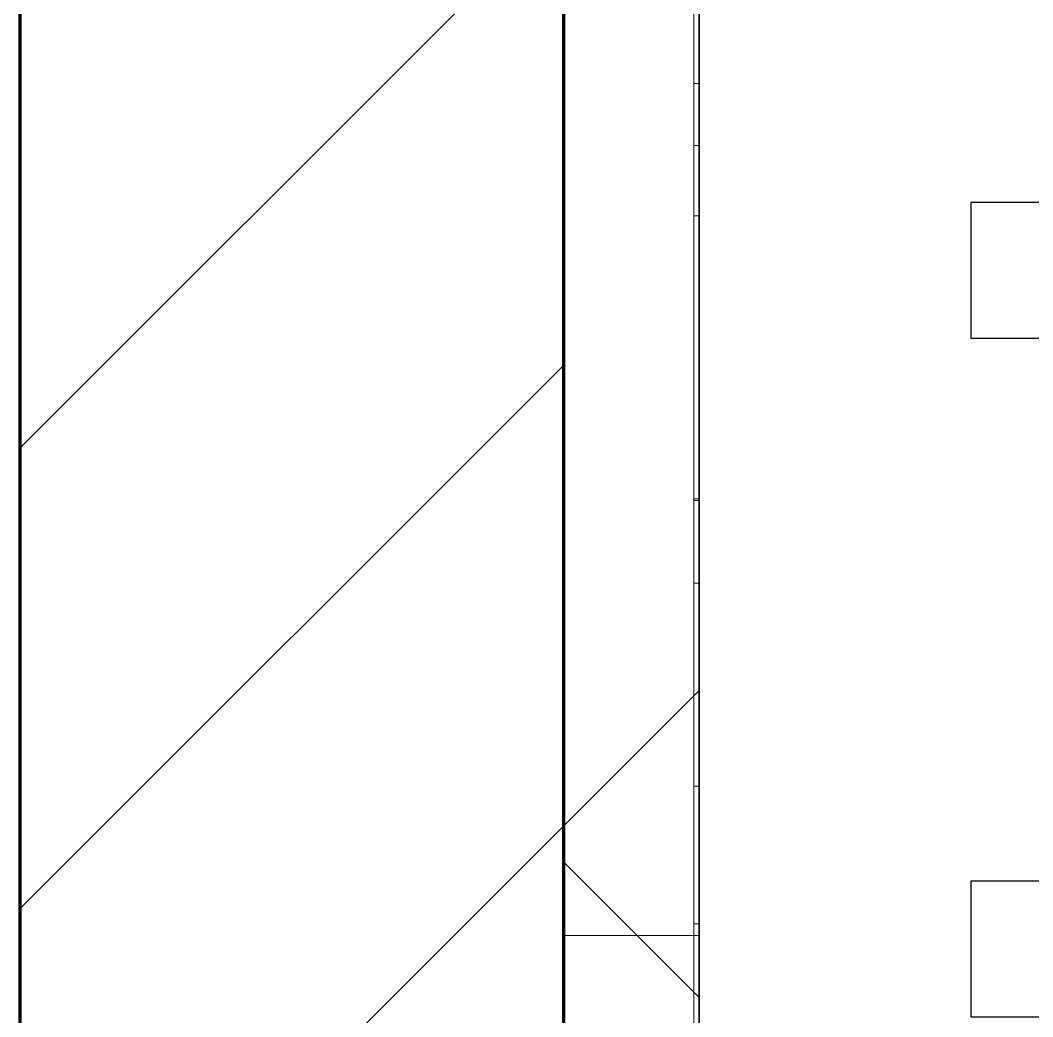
# Model space of a CAD drawing. Header units: millimetres. Extents: x -920231 to -841213, y -17301 to 22361.
# Drawn here: x -871207.4 to -870834.5, y 7149 to 7516.2 of the extents above; entities that cross this region are included whole.
import ezdxf
from ezdxf.xclip import XClip

# ---------------------------------------------------------------- set-up
doc = ezdxf.new("R2010")
doc.units = ezdxf.units.MM
doc.header["$XCLIPFRAME"] = 0
doc.layers.add('000 - WIPEOUT', color=250, linetype='Continuous')
doc.layers.add('A04_TUBE SERIES', color=2, linetype='Continuous')
for name, color, linetype, lineweight in [('A-GLAZ-CURT', 2, 'Continuous', 9), ('A-WALL', 5, 'Continuous', 35), ('A-WALL-FNSH', 2, 'Continuous', 35), ('A-WALL-PATT', 1, 'Continuous', 35)]:
    doc.layers.add(name, color=color, linetype=linetype, lineweight=lineweight)

# ---------------------------------------------------------------- blocks, each defined once
blk = doc.blocks.new('PPLS-PP19_Custom Tile Pattern - Custom Tile Pattern-V54-4230-01 ENLARGED MULTI-PURPOSE LEVEL - REFLECTED CEILING PLAN - SHEET 1')
at = {"layer": 'A-GLAZ-CURT'}
for p, q in [((-13.88, 0), (9.01, 0)), ((-13.88, -2), (-13.88, 0)), ((9.01, 0), (9.01, -2)), ((34.85, 0), (139.22, 0)), ((34.85, -2), (34.85, 0)), ((139.22, 0), (139.22, -2)), ((170.29, 0), (245.04, 0)), ((170.29, -2), (170.29, 0)), ((195.99, 0), (213.31, 0)), ((213.31, 0), (195.99, 0)), ((230.06, 0), (300, 0)), ((245.04, 0), (245.04, -2)), ((295.8, 0), (300, 0)), ((295.8, -2), (295.8, 0)), ((300, 0), (300, -2)), ((-300, -2), (300, -2)), ((9.01, -2), (-13.88, -2)), ((139.22, -2), (34.85, -2)), ((139.77, 0), (139.77, -2)), ((245.04, -2), (170.29, -2)), ((300, -2), (295.8, -2)), ((300, -2), (300, -50)), ((300, -50), (-300, -50))]:
    blk.add_line(p, q, dxfattribs=at)
for points, knots in [([(-26.75, 0), (-27.82, 0), (-36.18, 0), (-53.55, 0), (-78.2, 0), (-110.94, 0), (-130.52, 0), (-147.74, 0), (-149.07, 0)], [-8718.362214, -8718.362214, -8718.362214, -8718.362214, -8532.293389, -8073.216054, -7508.296369, -7004.680444, -6449.282163, -6277.220794, -6277.220794, -6277.220794, -6277.220794]), ([(-126.5, 0), (-122.44, 0), (-108.71, 0), (-86.68, 0), (-63.44, 0), (-54.4, 0), (-48.53, 0), (-30.79, 0), (-18.03, 0), (8.61, 0), (15.02, 0), (22.91, 0), (31, 0), (39.04, 0), (51.19, 0), (58.74, 0), (61.34, 0), (61.45, 0)], [-5231.017328, -5231.017328, -5231.017328, -5231.017328, -4994.692869, -4542.524482, -4008.285538, -3689.699207, -3546.54457, -3315.260113, -2864.387349, -2439.246196, -2084.094819, -1956.422387, -1818.904206, -1645.594513, -1443.202566, -1228.752106, -1120.932285, -1120.932285, -1120.932285, -1120.932285]), ([(-36.33, 0), (-36.43, 0), (-37.27, 0), (-45.02, 0), (-46.13, 0), (-60.59, 0), (-81.23, 0), (-99.51, 0), (-114.02, 0), (-117.28, 0), (-118.78, 0)], [-1855.773136, -1855.773136, -1855.773136, -1855.773136, -1810.870157, -1672.078046, -1405.135169, -1060.00838, -740.068933, -229.489605, -116.330425, 0, 0, 0, 0]), ([(-115.82, 0), (-114.96, 0), (-110.41, 0), (-96.78, 0), (-71.33, 0), (-42.53, 0), (-12.78, 0), (4.23, 0), (9.64, 0), (10.14, 0), (10.18, 0)], [-5724.064692, -5724.064692, -5724.064692, -5724.064692, -5430.283136, -5103.229623, -4799.173296, -4065.652676, -3589.737505, -3285.047089, -3066.359526, -3044.715262, -3044.715262, -3044.715262, -3044.715262]), ([(9.32, 0), (9.08, 0), (7.65, 0), (2.57, 0), (-12.23, 0), (-25.64, 0), (-40, 0), (-56.24, 0), (-74.37, 0), (-86.11, 0), (-92.84, 0)], [-2922.926651, -2922.926651, -2922.926651, -2922.926651, -2882.788014, -2720.818881, -2518.50168, -2125.455881, -1792.521578, -1466.981642, -1208.454564, -852.520273, -852.520273, -852.520273, -852.520273]), ([(-29.03, 0), (-33.97, 0), (-43.74, 0), (-56.37, 0), (-71.66, 0), (-77.83, 0), (-82.66, 0), (-83.28, 0), (-83.28, 0)], [-2680.714891, -2680.714891, -2680.714891, -2680.714891, -2413.671296, -2161.752162, -2006.592567, -1646.621388, -1424.436217, -1393.971743, -1393.971743, -1393.971743, -1393.971743]), ([(-83.28, 0), (-83.28, 0), (-82.91, 0), (-76.14, 0), (-62.97, 0), (-48.14, 0), (-36.49, 0), (-33.57, 0), (-29.94, 0), (-28.57, 0)], [-1393.4169, -1393.4169, -1393.4169, -1393.4169, -1353.722004, -1274.333717, -1073.56893, -651.549973, -296.515819, -83.513472, 0, 0, 0, 0]), ([(31.18, 0), (25.97, 0), (11.99, 0), (-16.92, 0), (-47.42, 0), (-65.35, 0), (-66.28, 0), (-66.31, 0)], [-4496.803627, -4496.803627, -4496.803627, -4496.803627, -4222.080604, -3745.412743, -2981.410125, -2542.574734, -2526.906796, -2526.906796, -2526.906796, -2526.906796]), ([(-51.83, 0), (-51.83, 0), (-51.78, 0), (-47.4, 0), (-46.01, 0), (-40.22, 0), (-36.78, 0)], [-632.814994, -632.814994, -632.814994, -632.814994, -627.965721, -508.377888, -260.442412, 0, 0, 0, 0]), ([(76.63, 0), (74.8, 0), (67.65, 0), (53.52, 0), (37, 0), (24.07, 0), (12.82, 0), (-2.9, 0), (-20.62, 0), (-32.81, 0), (-44.85, 0), (-51.43, 0), (-51.79, 0)], [-3095.572228, -3095.572228, -3095.572228, -3095.572228, -2950.589685, -2634.532728, -2313.748533, -2106.613311, -1925.670641, -1617.263037, -1290.787923, -1039.307308, -819.71621, -644.910881, -644.910881, -644.910881, -644.910881]), ([(-36.78, 0), (-32.43, 0), (-19.22, 0), (8.83, 0), (42.6, 0), (65.26, 0), (72.79, 0)], [-6191.144455, -6191.144455, -6191.144455, -6191.144455, -5862.463379, -5340.621928, -4573.028122, -4132.821063, -4132.821063, -4132.821063, -4132.821063]), ([(-36.29, 0), (-36.29, 0), (-34.66, 0), (-28.88, 0), (-26.95, 0), (-26.54, 0)], [-9150.272121, -9150.272121, -9150.272121, -9150.272121, -9057.163041, -8919.836787, -8834.607043, -8834.607043, -8834.607043, -8834.607043]), ([(-10.22, 0), (-14.08, 0), (-23.15, 0), (-34.76, 0), (-36.04, 0)], [-9630.783951, -9630.783951, -9630.783951, -9630.783951, -9424.652049, -9182.880979, -9182.880979, -9182.880979, -9182.880979]), ([(-33.34, 0), (-33.34, 0), (-32.93, 0), (-31.16, 0), (-30.52, 0)], [-2415.024266, -2415.024266, -2415.024266, -2415.024266, -2357.633367, -2323.618664, -2323.618664, -2323.618664, -2323.618664]), ([(70.61, 0), (66.16, 0), (55.8, 0), (39.61, 0), (24.74, 0), (2.64, 0), (-17.84, 0), (-30.57, 0), (-31.82, 0), (-32, 0)], [-4647.237329, -4647.237329, -4647.237329, -4647.237329, -4326.416877, -4098.545751, -3766.694881, -3333.063701, -2994.501669, -2698.150104, -2614.070998, -2614.070998, -2614.070998, -2614.070998]), ([(-30.61, 0), (-29.53, 0), (-23.35, 0), (-15.75, 0), (-15.19, 0)], [-54150.414002, -54150.414002, -54150.414002, -54150.414002, -53749.15266, -53717.791567, -53717.791567, -53717.791567, -53717.791567]), ([(-13.88, 0), (-15.14, 0), (-18.44, 0), (-26.26, 0), (-29.97, 0), (-30.54, 0)], [-55123.81448, -55123.81448, -55123.81448, -55123.81448, -54789.006179, -54461.685999, -54258.56961, -54258.56961, -54258.56961, -54258.56961]), ([(-30.52, 0), (-27.11, 0), (-21.33, 0), (-14.12, 0), (-10.27, 0)], [-2323.618664, -2323.618664, -2323.618664, -2323.618664, -2142.497158, -1945.13381, -1945.13381, -1945.13381, -1945.13381]), ([(8.33, 0), (8.19, 0), (7.18, 0), (0.32, 0), (-13.89, 0), (-24.92, 0), (-29.03, 0)], [-3574.286521, -3574.286521, -3574.286521, -3574.286521, -3526.962355, -3285.499107, -2903.012179, -2680.714891, -2680.714891, -2680.714891, -2680.714891]), ([(-28.57, 0), (-26.93, 0), (-20.29, 0), (-11.45, 0), (2.08, 0), (13.15, 0), (21.24, 0), (24.62, 0), (24.72, 0), (24.72, 0)], [-5361.429781, -5361.429781, -5361.429781, -5361.429781, -5261.36855, -5050.479954, -4785.90057, -4596.498881, -4445.288762, -4384.376941, -4376.041937, -4376.041937, -4376.041937, -4376.041937]), ([(-15.19, 0), (-13.07, 0), (7.48, 0), (42.82, 0), (88.72, 0), (120.63, 0), (138.28, 0), (138.53, 0)], [-461.142613, -461.142613, -461.142613, -461.142613, -429.606584, -390.253598, -346.313304, -291.370682, -290.5735, -290.5735, -290.5735, -290.5735]), ([(-9.76, 0), (-5.45, 0), (9.13, 0), (22.06, 0), (37.44, 0), (45.92, 0), (57.76, 0), (64.47, 0), (71.34, 0), (72.72, 0), (72.96, 0)], [-1936.348887, -1936.348887, -1936.348887, -1936.348887, -1716.209403, -1206.526904, -1089.329421, -901.315459, -753.071572, -495.328968, -421.953223, -406.038453, -406.038453, -406.038453, -406.038453]), ([(30.82, 0), (29.27, 0), (20.14, 0), (7.12, 0), (-4.89, 0), (-9.24, 0)], [-10462.034656, -10462.034656, -10462.034656, -10462.034656, -10363.088938, -9884.23066, -9648.32085, -9648.32085, -9648.32085, -9648.32085]), ([(72.79, 0), (67.85, 0), (55.33, 0), (35.84, 0), (18.55, 0), (11.55, 0), (9.01, 0)], [-344.893353, -344.893353, -344.893353, -344.893353, -330.153101, -307.516438, -285.83788, -269.307637, -269.307637, -269.307637, -269.307637]), ([(24.69, 0), (24.54, 0), (20.99, 0), (15.48, 0), (10.8, 0), (9.63, 0)], [-4368.572414, -4368.572414, -4368.572414, -4368.572414, -4306.476363, -4080.000647, -3772.857994, -3772.857994, -3772.857994, -3772.857994]), ([(18.16, 0), (19.15, 0), (24.25, 0), (25.66, 0), (26.12, 0)], [-5700.113719, -5700.113719, -5700.113719, -5700.113719, -5554.232259, -5302.431367, -5302.431367, -5302.431367, -5302.431367]), ([(114.39, 0), (114.2, 0), (112.08, 0), (105.42, 0), (92.38, 0), (85.59, 0), (74.4, 0), (62.26, 0), (51.85, 0), (43.81, 0), (29.53, 0), (20.67, 0), (18.85, 0), (18.16, 0)], [-8148.58938, -8148.58938, -8148.58938, -8148.58938, -8105.191388, -7723.759874, -7531.75727, -7135.649961, -6924.452779, -6738.82075, -6548.303034, -6314.283804, -6135.05769, -5972.647715, -5832.674503, -5832.674503, -5832.674503, -5832.674503]), ([(27.44, 0), (27.9, 0), (29.54, 0), (38.07, 0), (53.06, 0), (67.01, 0), (72.8, 0)], [-5037.309798, -5037.309798, -5037.309798, -5037.309798, -4887.603822, -4705.298446, -4353.683244, -3980.526657, -3980.526657, -3980.526657, -3980.526657]), ([(53.18, 0), (53.06, 0), (52.22, 0), (44.99, 0), (36.46, 0), (30.82, 0)], [-622.740158, -622.740158, -622.740158, -622.740158, -566.066452, -360.610861, 0, 0, 0, 0]), ([(136.44, 0), (121.66, 0), (86.93, 0), (51.16, 0), (31.18, 0)], [-106.750556, -106.750556, -106.750556, -106.750556, -59.610984, 0, 0, 0, 0]), ([(34.85, 0), (38.34, 0), (49.1, 0), (71.92, 0), (100.57, 0), (116.36, 0), (128.82, 0), (129.02, 0), (129.02, 0)], [-133.562983, -133.562983, -133.562983, -133.562983, -118.513713, -97.899267, -63.759246, -39.050993, -35.895543, -35.445596, -35.445596, -35.445596, -35.445596]), ([(155.22, 0), (151.31, 0), (138.62, 0), (109.77, 0), (76.86, 0), (57.82, 0), (46.51, 0), (41.18, 0), (36.02, 0), (35.54, 0), (35.54, 0)], [-491.715818, -491.715818, -491.715818, -491.715818, -458.593899, -401.860199, -357.622665, -341.267687, -334.000314, -326.15566, -319.318397, -317.489778, -317.489778, -317.489778, -317.489778]), ([(36.29, 0), (37.77, 0), (48.82, 0), (59.41, 0), (68.58, 0), (72.78, 0)], [-314.598523, -314.598523, -314.598523, -314.598523, -305.899624, -287.17622, -271.460446, -271.460446, -271.460446, -271.460446]), ([(61.47, 0), (61.47, 0), (61.21, 0), (54.61, 0), (53.71, 0), (53.56, 0)], [-1113.311073, -1113.311073, -1113.311073, -1113.311073, -1096.402191, -891.204116, -747.28819, -747.28819, -747.28819, -747.28819]), ([(76.22, 0), (75.58, 0), (73.64, 0), (71.05, 0), (70.61, 0)], [-193.634889, -193.634889, -193.634889, -193.634889, -31.537676, 0, 0, 0, 0]), ([(72.97, 0), (73.22, 0), (76.54, 0), (84.83, 0), (86.01, 0), (92.51, 0), (94.33, 0)], [-3976.823525, -3976.823525, -3976.823525, -3976.823525, -3960.84581, -3759.045785, -3336.541051, -2783.776468, -2783.776468, -2783.776468, -2783.776468]), ([(103.09, 0), (101.08, 0), (91.19, 0), (81.05, 0), (73.01, 0)], [-375.435014, -375.435014, -375.435014, -375.435014, -369.147452, -345.112907, -345.112907, -345.112907, -345.112907]), ([(73.07, 0), (73.64, 0), (78.01, 0), (82.12, 0), (83.66, 0)], [-4127.429637, -4127.429637, -4127.429637, -4127.429637, -4094.177415, -3869.465285, -3869.465285, -3869.465285, -3869.465285]), ([(73.7, 0), (79.27, 0), (99.48, 0), (124.45, 0), (132.42, 0), (134.6, 0)], [-270.319199, -270.319199, -270.319199, -270.319199, -249.500363, -194.761443, -152.241002, -152.241002, -152.241002, -152.241002]), ([(73.74, 0), (74.41, 0), (75.43, 0), (76.03, 0), (76.21, 0)], [-387.269777, -387.269777, -387.269777, -387.269777, -334.951786, -290.452333, -290.452333, -290.452333, -290.452333]), ([(94.4, 0), (94.4, 0), (94.64, 0), (99.11, 0), (108.97, 0), (120.79, 0), (137.98, 0), (149.73, 0), (155.75, 0)], [-2348.345796, -2348.345796, -2348.345796, -2348.345796, -2310.419338, -2233.599744, -2052.234781, -1843.028543, -1530.39897, -1193.047058, -1193.047058, -1193.047058, -1193.047058]), ([(129.02, 0), (129, 0), (124.41, 0), (122.35, 0), (114.96, 0), (108.04, 0), (103.09, 0)], [-35.354907, -35.354907, -35.354907, -35.354907, -31.430235, -22.807238, -15.488593, 0, 0, 0, 0]), ([(155.84, 0), (154.76, 0), (150.49, 0), (143.29, 0), (134.04, 0), (126.24, 0), (118.6, 0), (114.23, 0), (111.98, 0), (105.66, 0), (105.23, 0), (105.23, 0)], [-10206.862079, -10206.862079, -10206.862079, -10206.862079, -10098.273015, -9847.788484, -9677.714971, -9567.007022, -9453.21225, -9220.200448, -9012.77275, -8966.157302, -8929.495943, -8929.495943, -8929.495943, -8929.495943]), ([(105.26, 0), (105.52, 0), (111.01, 0), (112.65, 0), (113.59, 0)], [-8920.561005, -8920.561005, -8920.561005, -8920.561005, -8814.835624, -8577.462505, -8577.462505, -8577.462505, -8577.462505]), ([(155.84, 0), (157.56, 0), (169.32, 0), (185.23, 0), (193.62, 0), (194.69, 0), (194.79, 0)], [-1191.532301, -1191.532301, -1191.532301, -1191.532301, -1095.004608, -529.74427, -295.064701, -265.121568, -265.121568, -265.121568, -265.121568]), ([(168.37, 0), (167.68, 0), (164.62, 0), (160.16, 0), (155.86, 0)], [-543.375029, -543.375029, -543.375029, -543.375029, -530.793311, -493.544464, -493.544464, -493.544464, -493.544464]), ([(193.8, 0), (193.33, 0), (190.11, 0), (183.13, 0), (171, 0), (161.95, 0), (161.28, 0), (158.35, 0), (157.85, 0), (157.77, 0)], [-11665.349007, -11665.349007, -11665.349007, -11665.349007, -11565.880756, -11105.624034, -10839.086983, -10768.332124, -10666.779182, -10580.760289, -10550.278881, -10550.278881, -10550.278881, -10550.278881]), ([(238.62, 0), (226.98, 0), (201.66, 0), (177.41, 0), (159.34, 0), (158.33, 0), (158.3, 0)], [-223.576857, -223.576857, -223.576857, -223.576857, -187.987675, -143.776725, -129.632772, -123.352749, -123.352749, -123.352749, -123.352749]), ([(159.07, 0), (159.13, 0), (160.84, 0), (165.21, 0), (174.15, 0), (185.98, 0), (208.82, 0), (219.42, 0), (230.06, 0)], [-115.643202, -115.643202, -115.643202, -115.643202, -114.681583, -87.660824, -65.295536, -41.623857, -24.459831, 0, 0, 0, 0]), ([(215.22, 0), (214.62, 0), (210.55, 0), (203.98, 0), (187.54, 0), (175.3, 0), (169.49, 0)], [-203.825446, -203.825446, -203.825446, -203.825446, -198.527383, -184.406837, -162.427601, -142.916156, -142.916156, -142.916156, -142.916156]), ([(170.29, 0), (170.39, 0), (171.48, 0), (172.17, 0), (172.45, 0)], [-59.471458, -59.471458, -59.471458, -59.471458, -56.742688, -29.735729, -29.735729, -29.735729, -29.735729]), ([(172.07, 0), (177.66, 0), (187.87, 0), (201.08, 0), (207.47, 0), (213.96, 0), (215.11, 0)], [-255.364076, -255.364076, -255.364076, -255.364076, -237.955587, -223.92608, -215.862851, -208.75215, -208.75215, -208.75215, -208.75215]), ([(237.87, 0), (233.78, 0), (225.58, 0), (220, 0), (219.04, 0)], [-11416.135379, -11416.135379, -11416.135379, -11416.135379, -11162.864862, -10859.773777, -10859.773777, -10859.773777, -10859.773777]), ([(219.84, 0), (220.8, 0), (225.91, 0), (234.11, 0), (238.9, 0)], [-10674.31991, -10674.31991, -10674.31991, -10674.31991, -10511.382485, -10125.907995, -10125.907995, -10125.907995, -10125.907995]), ([(300, 0), (288.22, 0), (267.25, 0), (246.55, 0), (238.86, 0)], [-12528.858583, -12528.858583, -12528.858583, -12528.858583, -11905.454923, -11436.336257, -11436.336257, -11436.336257, -11436.336257]), ([(300, 0), (286.53, 0), (266.13, 0), (245.7, 0), (238.88, 0)], [-285.253232, -285.253232, -285.253232, -285.253232, -244.693688, -223.849363, -223.849363, -223.849363, -223.849363]), ([(284.78, 0), (284.83, 0), (285.23, 0), (287.47, 0), (293.59, 0), (297.76, 0), (300, 0)], [-4096.535135, -4096.535135, -4096.535135, -4096.535135, -4053.389046, -3959.664717, -3862.421465, -3746.95702, -3746.95702, -3746.95702, -3746.95702]), ([(295.8, 0), (294.18, 0), (290.94, 0), (286.68, 0), (285.79, 0)], [-4679.165325, -4679.165325, -4679.165325, -4679.165325, -4358.271401, -4213.061173, -4213.061173, -4213.061173, -4213.061173])]:
    blk.add_open_spline(points, degree=3, knots=knots, dxfattribs=at)
for points in [[(80.35, 0), (79.57, 0), (78.27, 0), (76.63, 0)], [(84.06, 0), (83.48, 0), (82.41, 0), (81.72, 0)], [(157.9, 0), (157.41, 0), (156.69, 0), (155.85, 0)], [(195.11, 0), (194.91, 0), (194.44, 0), (193.8, 0)], [(239.19, 0), (241.47, 0), (243.51, 0), (245.04, 0)]]:
    blk.add_open_spline(points, degree=3, dxfattribs=at)
blk = doc.blocks.new('PPLS-PP19_Custom Tile Pattern - Custom Tile Pattern-V55-4230-01 ENLARGED MULTI-PURPOSE LEVEL - REFLECTED CEILING PLAN - SHEET 1')
at = {"layer": 'A-GLAZ-CURT'}
for p, q in [((-300, 0), (-202.31, 0)), ((-300, -2), (-300, 0)), ((-293.07, 0), (-275.75, 0)), ((-275.75, 0), (-293.07, 0)), ((-300, -2), (300, -2)), ((-300, -50), (-300, -2)), ((-202.31, -2), (-300, -2)), ((300, -50), (-300, -50))]:
    blk.add_line(p, q, dxfattribs=at)
at = {"layer": 'A-GLAZ-CURT', "flags": 128}
for points in [[(-300, 0), (-291.7, 0), (-283.58, 0), (-275.62, 0), (-267.8, 0), (-260.12, 0), (-252.56, 0), (-245.12, 0), (-237.77, 0), (-230.5, 0), (-223.32, 0), (-216.2, 0), (-209.18, 0), (-202.31, 0)], [(-195.01, 0), (-200.68, 0), (-206.74, 0), (-213.02, 0), (-219.49, 0), (-226.14, 0), (-232.95, 0), (-239.91, 0), (-247.01, 0), (-254.25, 0), (-261.61, 0), (-269.09, 0), (-276.68, 0), (-284.36, 0), (-292.14, 0), (-300, 0)]]:
    blk.add_lwpolyline(points, dxfattribs=at)
at = {"layer": 'A-GLAZ-CURT'}
for points, knots in [([(-300, 0), (-284.65, 0), (-245.35, 0), (-213.04, 0), (-195.02, 0)], [-5323.127839, -5323.127839, -5323.127839, -5323.127839, -4502.809032, -3179.238698, -3179.238698, -3179.238698, -3179.238698]), ([(-195.61, 0), (-201.64, 0), (-228.28, 0), (-262.56, 0), (-294.48, 0), (-300, 0)], [-15556.559198, -15556.559198, -15556.559198, -15556.559198, -15131.813646, -13729.592194, -13439.944408, -13439.944408, -13439.944408, -13439.944408])]:
    blk.add_open_spline(points, degree=3, knots=knots, dxfattribs=at)
blk = doc.blocks.new('*U1802')
at = {"layer": 'Defpoints', "color": 250, "flags": 1}
blk.add_attdef('EXTR.OVL-LENGTH_', (-33.1, -9.01), '', height=5, dxfattribs=at)
blk.add_wipeout([(-25, 0), (25, 0), (25, 26550), (-25, 26550)]).dxf.layer = '000 - WIPEOUT'
at = {"layer": 'A04_TUBE SERIES', "color": 0}
blk.add_lwpolyline([(-25, 0), (25, 0), (25, 26550), (-25, 26550)], close=True, dxfattribs=at)
blk = doc.blocks.new('*U1803')
at = {"layer": 'Defpoints', "color": 250, "flags": 1}
blk.add_attdef('EXTR.OVL-LENGTH_', (-33.1, -9.01), '', height=5, dxfattribs=at)
blk.add_wipeout([(-25, 0), (25, 0), (25, 26550), (-25, 26550)]).dxf.layer = '000 - WIPEOUT'
at = {"layer": 'A04_TUBE SERIES', "color": 0}
blk.add_lwpolyline([(-25, 0), (25, 0), (25, 26550), (-25, 26550)], close=True, dxfattribs=at)
blk = doc.blocks.new('*U1969')
at = {"layer": 'A04_TUBE SERIES', "linetype": 'ByBlock', "rotation": 270}
for name, p in [('*U1803', (-126175, 3845)), ('*U1802', (-126175, 3595))]:
    blk.add_blockref(name, p, dxfattribs=at)

msp = doc.modelspace()

# ---------------------------------------------------------------- block references
ref = msp.add_blockref('*U1969', (-744682.37, 3579.02))
XClip(ref).set_block_clipping_path([(-170955.001718735, -20880.0077451951), (-101425.4223389953, 14393.0014498747)])

# ---------------------------------------------------------------- next in the draw order: hatches: boundary and pattern name
at = {"layer": 'A-WALL-PATT', "lineweight": 9}
h = msp.add_hatch(dxfattribs=at)
h.set_pattern_fill('FP_2', color=256, style=0, pattern_type=2)
h.set_pattern_definition([(45, (0, 0), (-84.852814, 84.852814), [])])
h.paths.add_polyline_path([(-871207.37, 4079.02), (-871007.37, 4079.02), (-871007.37, 9737.02), (-871207.37, 9737.02), (-871207.37, 5080.87)])
h = msp.add_hatch(dxfattribs=at)
h.set_pattern_fill('FP_3', color=256, style=0, pattern_type=2)
h.set_pattern_definition([(45, (0, 0), (-212.13203, 212.13203), []), (135, (0, 0), (-212.13203, -212.13203), [])])
h.paths.add_polyline_path([(-870957.37, 4129.02), (-870957.37, 9537.02), (-871007.37, 9537.02), (-871007.37, 4129.02)])

# ---------------------------------------------------------------- next in the draw order: linework, layer by layer
at = {"layer": 'A-WALL', "color": 7, "lineweight": 70}
for p, q in [((-871207.37, 4079.02), (-871207.37, 9737.02)), ((-871007.37, 9537.02), (-871007.37, 4129.02))]:
    msp.add_line(p, q, dxfattribs=at)
at = {"layer": 'A-WALL-FNSH', "color": 250}
for p, q in [((-871007.37, 4129.02), (-871007.37, 9537.02)), ((-870957.37, 9537.02), (-870957.37, 4129.02))]:
    msp.add_line(p, q, dxfattribs=at)

# ---------------------------------------------------------------- next in the draw order: block references
at = {"layer": 'A-GLAZ-CURT', "rotation": 270}
for name, p in [('PPLS-PP19_Custom Tile Pattern - Custom Tile Pattern-V54-4230-01 ENLARGED MULTI-PURPOSE LEVEL - REFLECTED CEILING PLAN - SHEET 1', (-870957.37, 7479.02)), ('PPLS-PP19_Custom Tile Pattern - Custom Tile Pattern-V55-4230-01 ENLARGED MULTI-PURPOSE LEVEL - REFLECTED CEILING PLAN - SHEET 1', (-870957.37, 6879.02))]:
    msp.add_blockref(name, p, dxfattribs=at)

doc.saveas('drawing.dxf')
